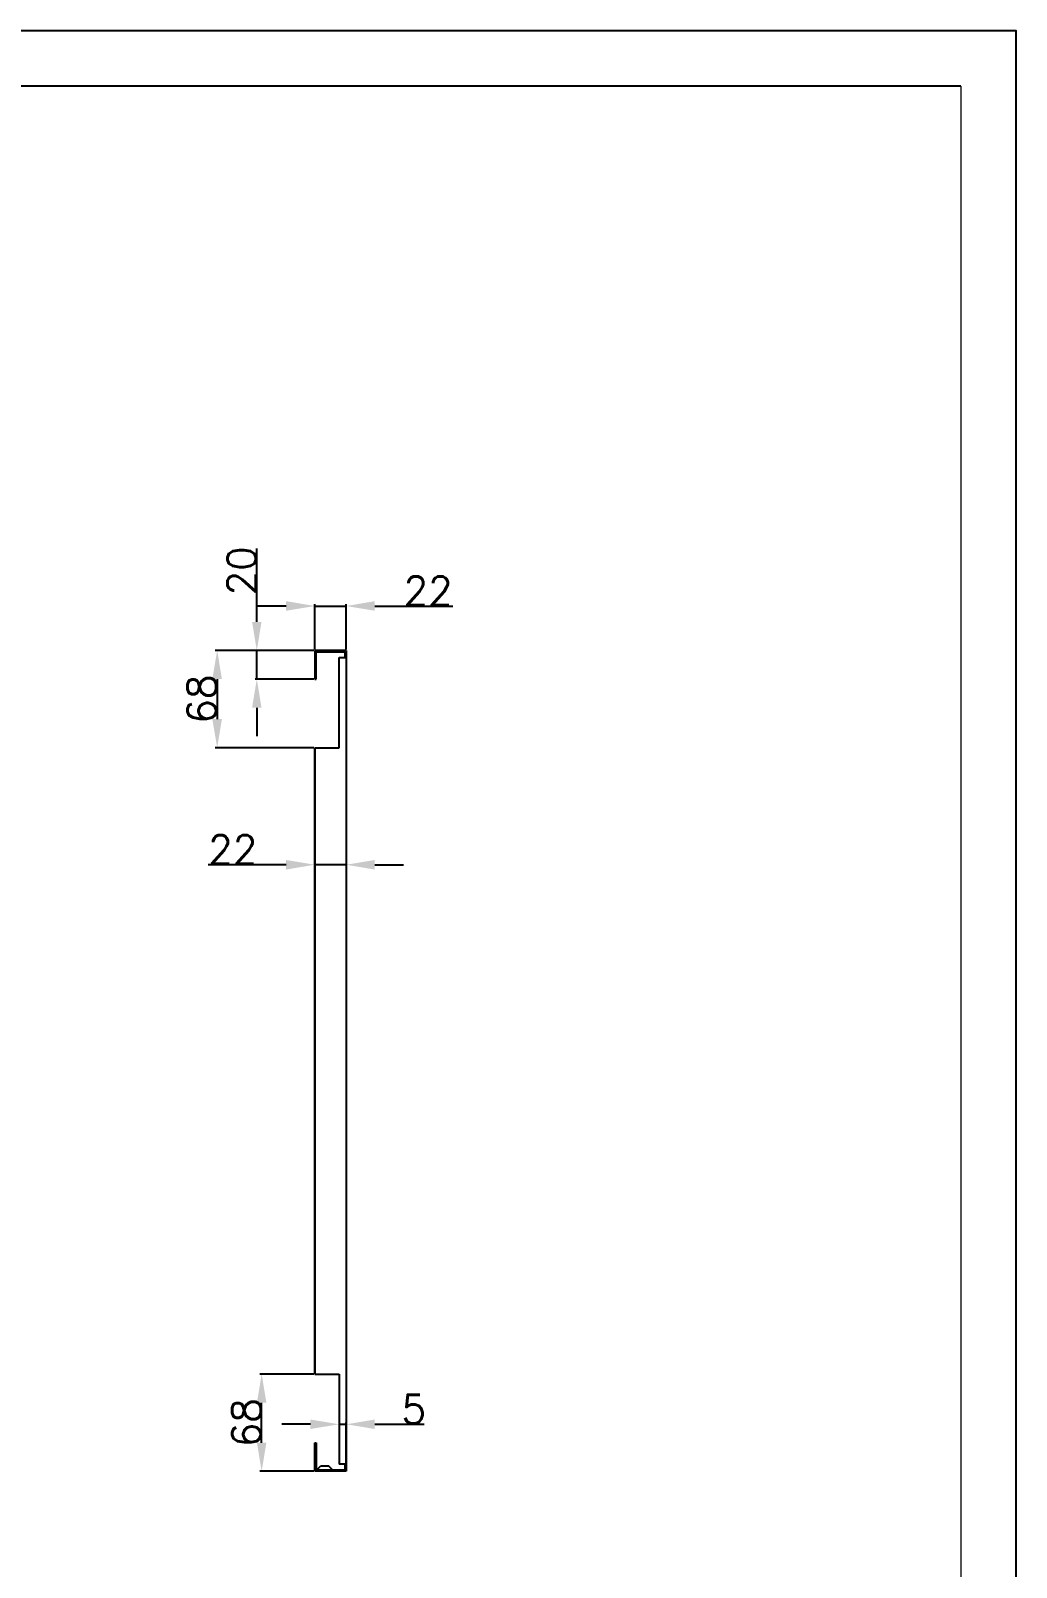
# Model space of a CAD drawing. Header units: millimetres. Extents: x -30327 to 34858, y 4015 to 75103.
# Drawn here: x 19660 to 20350, y 53304 to 54378 of the extents above; entities that cross this region are included whole.
import ezdxf

# ---------------------------------------------------------------- set-up
doc = ezdxf.new("R2010")
doc.units = ezdxf.units.MM
doc.layers.add('A-TITLEBLOCK', color=7, linetype='Continuous', lineweight=18)
doc.layers.add('dim', color=2, linetype='Continuous', lineweight=9)
doc.layers.add('print', color=30, linetype='Continuous')
doc.styles.add('GB', font='GBENOR.SHX', dxfattribs={"bigfont": 'gbcbig.shx'})
doc.styles.get("Standard").update_dxf_attribs({"font": 'txt', "bigfont": 'gbcbig.shx'})
doc.dimstyles.new('ISO-25', dxfattribs={"dimtxt": 20, "dimasz": 20, "dimexe": 1.25, "dimexo": 0.625, "dimtad": 1, "dimtxsty": 'Standard', "dimcen": 2.5, "dimadec": 0, "dimazin": 0, "dimtfac": 1, "dimtmove": 0, "dimatfit": 3, "dimfxl": 0, "dimarcsym": 0})

# ---------------------------------------------------------------- blocks, each defined once
blk = doc.blocks.new('*D553')
at = {"layer": 'Defpoints', "color": 0}
for p in [(19881, 53976.1), (19859, 53945), (19881, 53945)]:
    blk.add_point(p, dxfattribs=at)
at = {"layer": 'dim', "color": 0, "lineweight": -2}
for p, q in [((19839, 53976.1), (19819, 53976.1)), ((19859, 53945.7), (19859, 53977.4)), ((19859, 53976.1), (19881, 53976.1)), ((19881, 53945.7), (19881, 53977.4)), ((19901, 53976.1), (19955.6, 53976.1))]:
    blk.add_line(p, q, dxfattribs=at)
at = {"layer": 'dim', "color": 0}
for points in [[(19839, 53979.5), (19839, 53972.8), (19859, 53976.1)], [(19901, 53979.5), (19901, 53972.8), (19881, 53976.1)]]:
    blk.add_solid(points, dxfattribs=at)
at = {"layer": 'dim', "color": 0, "lineweight": 9, "insert": (19938.3, 53986.8), "char_height": 20, "attachment_point": 5}
blk.add_mtext('22', dxfattribs=at)
blk = doc.blocks.new('*D554')
at = {"layer": 'Defpoints', "color": 0}
for p in [(19818.5, 53945), (19859, 53945), (19859, 53925)]:
    blk.add_point(p, dxfattribs=at)
at = {"layer": 'dim', "color": 0, "lineweight": -2}
for p, q in [((19818.5, 53965), (19818.5, 54016.3)), ((19858.4, 53945), (19817.3, 53945)), ((19818.5, 53925), (19818.5, 53945)), ((19858.4, 53925), (19817.3, 53925)), ((19818.5, 53905), (19818.5, 53885))]:
    blk.add_line(p, q, dxfattribs=at)
at = {"layer": 'dim', "color": 0}
for points in [[(19815.2, 53965), (19821.8, 53965), (19818.5, 53945)], [(19815.2, 53905), (19821.8, 53905), (19818.5, 53925)]]:
    blk.add_solid(points, dxfattribs=at)
at = {"layer": 'dim', "color": 0, "lineweight": 9, "insert": (19807.9, 54000.7), "char_height": 20, "attachment_point": 5, "rotation": 90}
blk.add_mtext('20', dxfattribs=at)
blk = doc.blocks.new('*D561')
at = {"layer": 'Defpoints', "color": 0}
for p in [(19859, 53857.2), (19881, 53857.2), (19859, 53795.2)]:
    blk.add_point(p, dxfattribs=at)
at = {"layer": 'dim', "color": 0, "lineweight": -2}
for p, q in [((19859, 53856.5), (19859, 53793.9)), ((19881, 53856.5), (19881, 53793.9)), ((19839, 53795.2), (19784.4, 53795.2)), ((19881, 53795.2), (19859, 53795.2)), ((19901, 53795.2), (19921, 53795.2))]:
    blk.add_line(p, q, dxfattribs=at)
at = {"layer": 'dim', "color": 0}
for points in [[(19839, 53798.5), (19839, 53791.8), (19859, 53795.2)], [(19901, 53798.5), (19901, 53791.8), (19881, 53795.2)]]:
    blk.add_solid(points, dxfattribs=at)
at = {"layer": 'dim', "color": 0, "lineweight": 9, "insert": (19801.7, 53805.8), "char_height": 20, "attachment_point": 5}
blk.add_mtext('22', dxfattribs=at)
blk = doc.blocks.new('*D562')
at = {"layer": 'Defpoints', "color": 0}
for p in [(19876, 53439), (19881, 53403.9), (19881, 53371)]:
    blk.add_point(p, dxfattribs=at)
at = {"layer": 'dim', "color": 0, "lineweight": -2}
for p, q in [((19876, 53438.4), (19876, 53402.6)), ((19856, 53403.9), (19836, 53403.9)), ((19876, 53403.9), (19881, 53403.9)), ((19881, 53371.7), (19881, 53405.1)), ((19901, 53403.9), (19935.6, 53403.9))]:
    blk.add_line(p, q, dxfattribs=at)
at = {"layer": 'dim', "color": 0}
for points in [[(19856, 53407.2), (19856, 53400.6), (19876, 53403.9)], [(19901, 53407.2), (19901, 53400.6), (19881, 53403.9)]]:
    blk.add_solid(points, dxfattribs=at)
at = {"layer": 'dim', "color": 0, "lineweight": 9, "insert": (19928.3, 53414.5), "char_height": 20, "attachment_point": 5}
blk.add_mtext('5', dxfattribs=at)
blk = doc.blocks.new('*D570')
at = {"layer": 'Defpoints', "color": 0}
for p in [(19821.9, 53439), (19859, 53439), (19859, 53371)]:
    blk.add_point(p, dxfattribs=at)
at = {"layer": 'dim', "color": 0, "lineweight": -2}
for p, q in [((19858.4, 53439), (19820.7, 53439)), ((19821.9, 53391), (19821.9, 53419)), ((19858.4, 53371), (19820.7, 53371))]:
    blk.add_line(p, q, dxfattribs=at)
at = {"layer": 'dim', "color": 0}
for points in [[(19818.6, 53419), (19825.2, 53419), (19821.9, 53439)], [(19818.6, 53391), (19825.2, 53391), (19821.9, 53371)]]:
    blk.add_solid(points, dxfattribs=at)
at = {"layer": 'dim', "color": 0, "lineweight": 9, "insert": (19811.3, 53405), "char_height": 20, "attachment_point": 5, "rotation": 90}
blk.add_mtext('68', dxfattribs=at)
blk = doc.blocks.new('*D571')
at = {"layer": 'Defpoints', "color": 0}
for p in [(19859, 53945), (19790.8, 53877), (19859, 53877)]:
    blk.add_point(p, dxfattribs=at)
at = {"layer": 'dim', "color": 0, "lineweight": -2}
for p, q in [((19858.4, 53945), (19789.5, 53945)), ((19790.8, 53925), (19790.8, 53897)), ((19858.4, 53877), (19789.5, 53877))]:
    blk.add_line(p, q, dxfattribs=at)
at = {"layer": 'dim', "color": 0}
for points in [[(19787.4, 53925), (19794.1, 53925), (19790.8, 53945)], [(19787.4, 53897), (19794.1, 53897), (19790.8, 53877)]]:
    blk.add_solid(points, dxfattribs=at)
at = {"layer": 'dim', "color": 0, "lineweight": 9, "insert": (19780.1, 53911), "char_height": 20, "attachment_point": 5, "rotation": 90}
blk.add_mtext('68', dxfattribs=at)
blk = doc.blocks.new('DT-A2-TITLE')
for p, q in [((594, 420), (0, 420)), ((594, 0), (594, 420)), ((584, 410), (10, 410))]:
    blk.add_line(p, q)
at = {"layer": 'A-TITLEBLOCK', "color": 7}
for p, q in [((584, 410), (584, 10)), ((594, 0), (594, 297))]:
    blk.add_line(p, q, dxfattribs=at)
at = {"style": 'GB'}
for tag, p, height in [('#设计', (451.96, 38.52), 3.5), ('#品名', (523.32, 37.95), 3.5), ('#审核', (451.99, 28.1), 3.5), ('#图号', (526.67, 27.2), 3.5), ('#材料说明', (442.15, 13.59), 3), ('#数量', (520.33, 14.51), 3.5), ('#版本', (552.92, 14.47), 3.5)]:
    blk.add_attdef(tag, p, '', height=height, dxfattribs=at)

msp = doc.modelspace()

# ---------------------------------------------------------------- linework, layer by layer
for p, q in [((19881.0001, 53945.0332), (19859.0001, 53945.0332)), ((19859.0001, 53945.0332), (19859.0001, 53925.0332)), ((19860.0001, 53925.0332), (19860.0001, 53944.0332)), ((19860.0001, 53944.0332), (19880.0001, 53944.0332)), ((19880.0001, 53944.0332), (19880.0001, 53940.0332)), ((19881.0001, 53945.0332), (19881.0001, 53371.0332)), ((19876.0001, 53940.0332), (19881.0001, 53940.0332)), ((19876.0001, 53877.0332), (19876.0001, 53940.0332)), ((19859.0001, 53925.0332), (19860.0001, 53925.0332)), ((19859.0001, 53877.0332), (19859.0001, 53439.0332)), ((19859.0001, 53439.0332), (19859.0001, 53877.0332)), ((19859.0001, 53877.0332), (19876.0001, 53877.0332)), ((19859.0001, 53439.0332), (19876.0001, 53439.0332)), ((19876.0001, 53439.0332), (19876.0001, 53376.0332)), ((19859.0001, 53371.0332), (19859.0001, 53391.0332)), ((19859.0001, 53391.0332), (19860.0001, 53391.0332)), ((19860.0001, 53391.0332), (19860.0001, 53372.0332)), ((19881.0001, 53371.0332), (19859.0001, 53371.0332)), ((19860.0001, 53372.0332), (19880.0001, 53372.0332)), ((19881.0001, 53371.0332), (19860.0001, 53371.0332)), ((19860.584, 53372.0332), (19863.2911, 53374.7403)), ((19863.2911, 53374.7403), (19868.7053, 53374.7403)), ((19871.4124, 53372.0332), (19868.7053, 53374.7403)), ((19881.0001, 53376.0332), (19876.0001, 53376.0332)), ((19880.0001, 53376.0332), (19880.0001, 53372.0332))]:
    msp.add_line(p, q)
at = {"layer": 'print'}
msp.add_lwpolyline([(18050.3132, 52752.7093), (20349.5209, 52752.7093), (20349.5209, 54378.4117), (18050.3132, 54378.4117)], close=True, dxfattribs=at)

# ---------------------------------------------------------------- block references
at = {"xscale": 3.87072, "yscale": 3.87072, "zscale": 3.87072}
msp.add_blockref('DT-A2-TITLE', (18050.3132, 52752.7093), dxfattribs=at)

# ---------------------------------------------------------------- dimensions: what is measured, and where the dimension line sits
at = {"layer": 'dim', "lineweight": 9}
for base, p1, p2, picture, middle in [((19818.5124, 53945.0332), (19859.0001, 53925.0332), (19859.0001, 53945.0332), '*D554', (19807.8874, 54000.6582)), ((19790.7675, 53877.0332), (19859.0001, 53945.0332), (19859.0001, 53877.0332), '*D571', (19780.1425, 53911.0332)), ((19821.9108, 53439.0332), (19859.0001, 53371.0332), (19859.0001, 53439.0332), '*D570', (19811.2858, 53405.0332))]:
    dim = msp.add_linear_dim(base=base, p1=p1, p2=p2, angle=90, dimstyle='ISO-25', dxfattribs=at)
    dim.commit()
    dim.dimension.update_dxf_attribs({"geometry": picture, "text_midpoint": middle})
for base, p1, p2, picture, middle in [((19881.0001, 53976.1453), (19859.0001, 53945.0332), (19881.0001, 53945.0332), '*D553', (19938.2917, 53986.7703)), ((19859.0001, 53795.1787), (19881.0001, 53857.1729), (19859.0001, 53857.1729), '*D561', (19801.7084, 53805.8037))]:
    dim = msp.add_linear_dim(base=base, p1=p1, p2=p2, dimstyle='ISO-25', dxfattribs=at)
    dim.commit()
    dim.dimension.update_dxf_attribs({"geometry": picture, "text_midpoint": middle})
dim = msp.add_linear_dim(base=(19881.0001, 53403.8834), p1=(19876.0001, 53439.0332), p2=(19881.0001, 53371.0332), dimstyle='ISO-25', dxfattribs=at)
dim.commit()
dim.dimension.update_dxf_attribs({"geometry": '*D562', "text_midpoint": (19928.2917, 53403.8834), "dimtype": 160})

doc.saveas('drawing.dxf')
